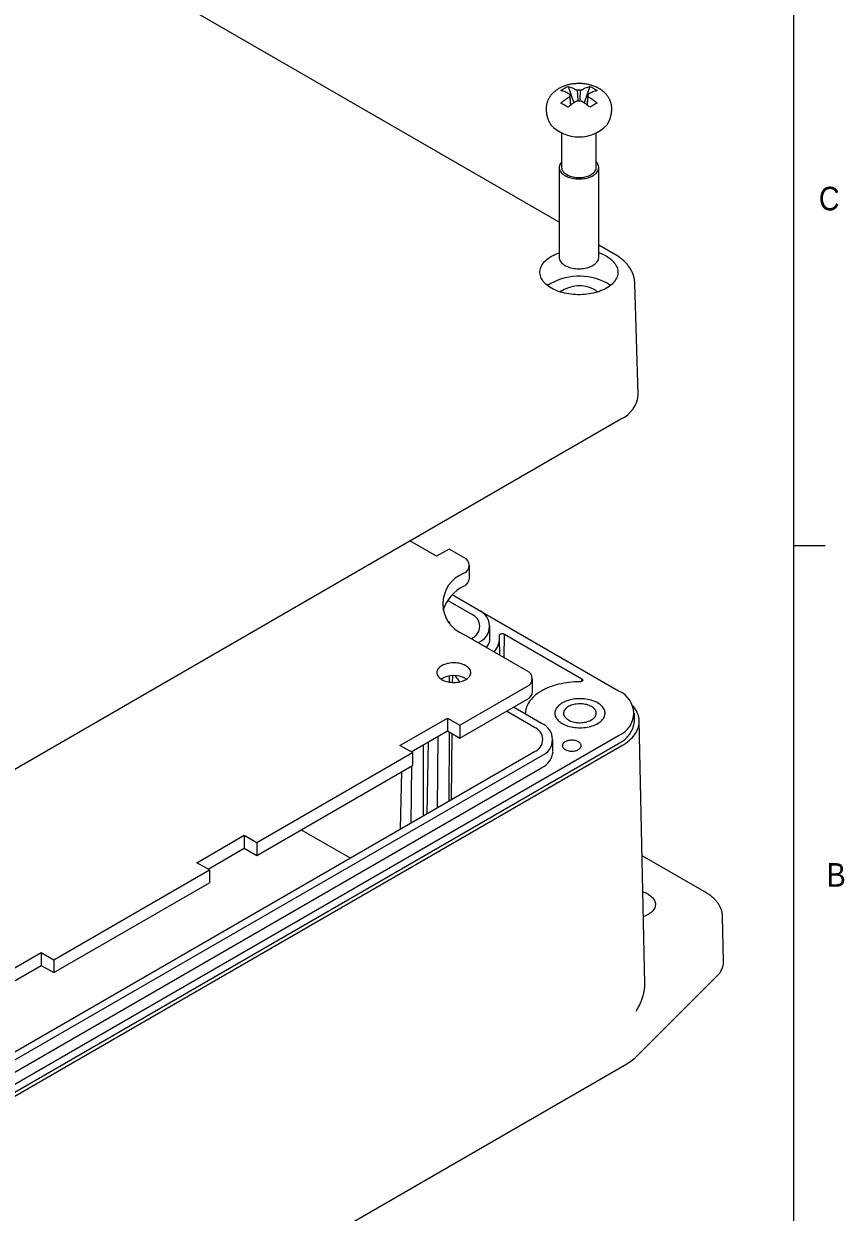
# Model space of a CAD drawing. Header units: inches. Extents: x 0.3 to 21.8, y 0.2 to 16.9.
# Drawn here: x 18.462 to 21.724, y 3.177 to 7.901 of the extents above; entities that cross this region are included whole.
import ezdxf

# ---------------------------------------------------------------- set-up
doc = ezdxf.new("R2010")
doc.units = ezdxf.units.IN
doc.header["$MEASUREMENT"] = 0
doc.linetypes.add('SLD-Solid', pattern=[0])
doc.styles.add('SLDTEXTSTYLE1', font='GOTHIC.TTF', dxfattribs={"width": 0.913})

msp = doc.modelspace()

# ---------------------------------------------------------------- linework, layer by layer
at = {"color": 7, "linetype": 'SLD-Solid', "lineweight": 0}
for p, q in [((21.5229, 0.4106), (21.5229, 16.6606)), ((21.5229, 5.8276), (21.6479, 5.8276))]:
    msp.add_line(p, q, dxfattribs=at)
at = {"color": 7, "linetype": 'SLD-Solid', "lineweight": 15}
for p, q in [((20.5904, 7.1119), (18.6453, 8.2347)), ((20.6259, 7.6516), (20.6484, 7.5862)), ((20.7124, 7.6516), (20.6898, 7.5862)), ((20.6309, 7.6208), (20.6333, 7.6194)), ((20.6333, 7.6112), (20.6309, 7.6098)), ((20.6333, 7.6112), (20.636, 7.5772)), ((20.662, 7.636), (20.6596, 7.6374)), ((20.662, 7.636), (20.665, 7.5945)), ((20.6786, 7.6374), (20.6762, 7.636)), ((20.7049, 7.6194), (20.7018, 7.5774)), ((20.7049, 7.6194), (20.7073, 7.6208)), ((20.7073, 7.6098), (20.7049, 7.6112)), ((20.6596, 7.5933), (20.662, 7.5947)), ((20.6762, 7.5947), (20.6786, 7.5933)), ((20.6002, 7.4663), (20.6002, 7.3292)), ((20.738, 7.3292), (20.738, 7.4663)), ((20.5904, 7.3292), (20.5904, 6.9724)), ((20.7478, 6.9724), (20.7478, 7.3292)), ((20.814, 6.9827), (20.7478, 7.021)), ((20.9051, 6.429), (20.8913, 6.8686)), ((17.9757, 4.679), (20.836, 6.3302)), ((20.1031, 5.7841), (19.9966, 5.8456)), ((20.1528, 5.8128), (20.1031, 5.7841)), ((20.2118, 5.7788), (20.1528, 5.8128)), ((20.2341, 5.6967), (20.2341, 5.7477)), ((20.2692, 5.5702), (20.1649, 5.6305)), ((20.2413, 5.5542), (20.1465, 5.6089)), ((20.826, 5.2487), (20.2734, 5.5677)), ((20.1556, 5.5213), (20.1513, 5.5238)), ((20.1541, 5.5204), (20.1556, 5.5213)), ((20.1556, 5.5186), (20.1556, 5.5213)), ((20.3153, 5.4578), (20.3153, 5.506)), ((20.4624, 5.3288), (20.2118, 5.4735)), ((20.2401, 5.4571), (20.2413, 5.4578)), ((20.2679, 5.4411), (20.2692, 5.4418)), ((20.3546, 5.391), (20.3539, 5.4585)), ((20.3723, 5.3808), (20.373, 5.4749)), ((20.373, 5.4749), (20.681, 5.2971)), ((20.155, 5.284), (20.1551, 5.3086)), ((20.1659, 5.3096), (20.1656, 5.283)), ((20.4847, 5.2467), (20.4847, 5.2977)), ((20.6809, 5.2874), (20.681, 5.2971)), ((20.1958, 5.1127), (20.4624, 5.2666)), ((20.1958, 5.0617), (20.4624, 5.2156)), ((20.492, 5.1041), (20.3807, 5.1684)), ((20.5198, 5.1202), (20.4085, 5.1845)), ((20.4565, 5.1612), (20.4564, 5.1568)), ((20.8893, 5.1283), (20.8893, 5.1604)), ((19.9576, 5.0327), (20.146, 5.1414)), ((20.146, 5.1414), (20.1958, 5.1127)), ((20.146, 5.1414), (20.146, 5.0904)), ((20.1958, 5.1127), (20.1958, 5.0617)), ((20.9313, 4.0852), (20.909, 5.13)), ((17.9608, 3.4181), (20.826, 5.0721)), ((20.0018, 5.0071), (20.146, 5.0904)), ((20.1064, 4.7852), (20.1093, 5.0692)), ((20.146, 5.0904), (20.1958, 5.0617)), ((20.1537, 4.8125), (20.1545, 5.0855)), ((20.1634, 5.0804), (20.1606, 4.8165)), ((20.5659, 5.0078), (20.5659, 5.056)), ((17.9608, 3.3859), (20.826, 5.04)), ((17.9747, 3.3779), (20.8399, 5.0319)), ((18.1557, 3.6591), (20.492, 5.0078)), ((20.0074, 5.0039), (19.9576, 5.0327)), ((20.0052, 5.0052), (20.0053, 5.0091)), ((20.0506, 4.753), (20.0513, 5.0357)), ((20.0654, 4.7616), (20.0711, 5.0471)), ((18.1835, 3.643), (20.5198, 4.9917)), ((19.3885, 4.6467), (20.0074, 5.0039)), ((20.0074, 5.0039), (20.0074, 4.9529)), ((18.1835, 3.5948), (20.5198, 4.9435)), ((19.3885, 4.5956), (20.0074, 4.9529)), ((19.9602, 4.7008), (19.9647, 4.9283)), ((20.0024, 4.7252), (20.0047, 4.9514)), ((19.5651, 4.6976), (19.7599, 4.5852)), ((19.1503, 4.5666), (19.3387, 4.6754)), ((19.3387, 4.6754), (19.3885, 4.6467)), ((19.3387, 4.6754), (19.3387, 4.6243)), ((19.3885, 4.6467), (19.3885, 4.5956)), ((19.1945, 4.5411), (19.3387, 4.6243)), ((19.3387, 4.6243), (19.3885, 4.5956)), ((21.1756, 4.4462), (20.9204, 4.5935)), ((18.5811, 4.1806), (19.2, 4.5379)), ((19.2, 4.5379), (19.1503, 4.5666)), ((19.2, 4.5379), (19.2, 4.4869)), ((18.5811, 4.1296), (19.2, 4.4869)), ((21.2441, 4.174), (21.2403, 4.3513)), ((18.343, 4.1005), (18.5314, 4.2093)), ((18.5314, 4.2093), (18.5811, 4.1806)), ((18.5314, 4.2093), (18.5314, 4.1583)), ((18.3872, 4.075), (18.5314, 4.1583)), ((18.5314, 4.1583), (18.5811, 4.1296)), ((18.5811, 4.1806), (18.5811, 4.1296)), ((20.9006, 3.7987), (21.2177, 4.1158)), ((17.9936, 2.1132), (20.8588, 3.7673))]:
    msp.add_line(p, q, dxfattribs=at)
at = {"color": 7, "linetype": 'SLD-Solid', "lineweight": 15, "flags": 128}
for points in [[(20.6002, 7.3512), (20.5992, 7.3502), (20.5965, 7.3468), (20.5943, 7.3433), (20.5925, 7.3398), (20.5913, 7.3361), (20.5906, 7.3325), (20.5904, 7.3287), (20.5907, 7.325), (20.5915, 7.3214), (20.5929, 7.3177), (20.5948, 7.3142), (20.5971, 7.3108), (20.6, 7.3074), (20.6033, 7.3042), (20.607, 7.3012), (20.6112, 7.2984), (20.6157, 7.2958), (20.6206, 7.2934), (20.6259, 7.2912), (20.6314, 7.2893), (20.6371, 7.2877), (20.6431, 7.2863), (20.6492, 7.2852), (20.6555, 7.2844), (20.6619, 7.2839), (20.6683, 7.2838), (20.6747, 7.2839), (20.6811, 7.2843), (20.6874, 7.285), (20.6936, 7.286), (20.6996, 7.2873), (20.7054, 7.2889), (20.711, 7.2907), (20.7163, 7.2928), (20.7213, 7.2952), (20.7259, 7.2977), (20.7302, 7.3005), (20.734, 7.3035), (20.7374, 7.3066), (20.7404, 7.3099), (20.7429, 7.3133), (20.7449, 7.3169), (20.7464, 7.3205), (20.7473, 7.3241), (20.7478, 7.3278), (20.7477, 7.3315), (20.7472, 7.3352), (20.746, 7.3389), (20.7444, 7.3425), (20.7423, 7.346), (20.7397, 7.3494), (20.738, 7.3512)], [(20.6002, 7.3292), (20.6005, 7.3257), (20.6013, 7.3223), (20.6026, 7.3189), (20.6044, 7.3156), (20.6067, 7.3124), (20.6094, 7.3093), (20.6127, 7.3064), (20.6163, 7.3036), (20.6204, 7.3011), (20.6248, 7.2987), (20.6296, 7.2966), (20.6347, 7.2948), (20.64, 7.2932), (20.6455, 7.2918), (20.6513, 7.2908), (20.6571, 7.29), (20.6631, 7.2896), (20.6691, 7.2894), (20.6751, 7.2896), (20.6811, 7.29), (20.6869, 7.2908), (20.6927, 7.2918), (20.6982, 7.2932), (20.7036, 7.2948), (20.7086, 7.2966), (20.7134, 7.2987), (20.7178, 7.3011), (20.7219, 7.3036), (20.7255, 7.3064), (20.7288, 7.3093), (20.7315, 7.3124), (20.7338, 7.3156), (20.7357, 7.3189), (20.737, 7.3223), (20.7377, 7.3257), (20.738, 7.3292), (20.738, 7.3292)], [(20.7787, 6.9765), (20.7849, 6.9727), (20.7907, 6.9687), (20.7961, 6.9645), (20.801, 6.9602), (20.8055, 6.9557), (20.8096, 6.951), (20.8132, 6.9462), (20.8162, 6.9413), (20.8188, 6.9363), (20.8209, 6.9313), (20.8225, 6.9262), (20.8235, 6.921), (20.824, 6.9158), (20.824, 6.9106), (20.8235, 6.9054), (20.8225, 6.9002), (20.8209, 6.8951), (20.8188, 6.89), (20.8162, 6.885), (20.8132, 6.8802), (20.8096, 6.8754), (20.8055, 6.8707), (20.801, 6.8662), (20.7961, 6.8619), (20.7907, 6.8577), (20.7849, 6.8537), (20.7787, 6.8499), (20.7721, 6.8463), (20.7652, 6.843), (20.758, 6.8399), (20.7505, 6.837), (20.7427, 6.8344), (20.7346, 6.8321), (20.7263, 6.83), (20.7179, 6.8283), (20.7092, 6.8268), (20.7004, 6.8256), (20.6916, 6.8247), (20.6826, 6.824), (20.6736, 6.8237), (20.6646, 6.8237), (20.6556, 6.824), (20.6466, 6.8247), (20.6378, 6.8256), (20.629, 6.8268), (20.6203, 6.8283), (20.6119, 6.83), (20.6036, 6.8321), (20.5955, 6.8344), (20.5877, 6.837), (20.5802, 6.8399), (20.573, 6.843), (20.5661, 6.8463), (20.5595, 6.8499), (20.5533, 6.8537), (20.5475, 6.8577), (20.5421, 6.8619), (20.5372, 6.8662), (20.5327, 6.8707), (20.5286, 6.8754), (20.5251, 6.8802), (20.522, 6.885), (20.5194, 6.89), (20.5173, 6.8951), (20.5157, 6.9002), (20.5147, 6.9054), (20.5142, 6.9106), (20.5142, 6.9158), (20.5147, 6.921), (20.5157, 6.9262), (20.5173, 6.9313), (20.5194, 6.9363), (20.522, 6.9413), (20.5251, 6.9462), (20.5286, 6.951), (20.5327, 6.9557), (20.5372, 6.9602), (20.5421, 6.9645), (20.5475, 6.9687), (20.5533, 6.9727), (20.5595, 6.9765), (20.5661, 6.98), (20.573, 6.9834), (20.5802, 6.9865), (20.5877, 6.9893), (20.5904, 6.9903)], [(20.5904, 6.9724), (20.5904, 6.9719), (20.5907, 6.9682), (20.5915, 6.9645), (20.5929, 6.9609), (20.5948, 6.9574), (20.5971, 6.9539), (20.6, 6.9506), (20.6033, 6.9474), (20.607, 6.9444), (20.6112, 6.9416), (20.6157, 6.939), (20.6206, 6.9366), (20.6259, 6.9344), (20.6314, 6.9325), (20.6371, 6.9308), (20.6431, 6.9295), (20.6492, 6.9284), (20.6555, 6.9276), (20.6619, 6.9271), (20.6683, 6.9269), (20.6747, 6.927), (20.6811, 6.9275), (20.6874, 6.9282), (20.6936, 6.9292), (20.6996, 6.9305), (20.7054, 6.932), (20.711, 6.9339), (20.7163, 6.936), (20.7213, 6.9383), (20.7259, 6.9409), (20.7302, 6.9437), (20.734, 6.9466), (20.7374, 6.9498), (20.7404, 6.9531), (20.7429, 6.9565), (20.7449, 6.96), (20.7464, 6.9636), (20.7473, 6.9673), (20.7478, 6.971), (20.7478, 6.9724)], [(20.3529, 5.4694), (20.3529, 5.4709), (20.3535, 5.4724), (20.3547, 5.4737), (20.3563, 5.4749), (20.3584, 5.4758), (20.3608, 5.4765), (20.3633, 5.4768), (20.366, 5.4768), (20.3685, 5.4765), (20.3709, 5.4758), (20.373, 5.4749)], [(20.1239, 5.2943), (20.1283, 5.2919), (20.133, 5.2898), (20.138, 5.288), (20.1434, 5.2864), (20.1489, 5.2851), (20.1546, 5.2841), (20.1604, 5.2834), (20.1664, 5.283), (20.1723, 5.2829), (20.1783, 5.283), (20.1842, 5.2835), (20.19, 5.2843), (20.1957, 5.2854), (20.2012, 5.2868), (20.2064, 5.2884), (20.2114, 5.2903), (20.216, 5.2925), (20.2204, 5.2949), (20.2243, 5.2975), (20.2278, 5.3003), (20.2309, 5.3032), (20.2335, 5.3063), (20.2356, 5.3095), (20.2373, 5.3128), (20.2384, 5.3162), (20.239, 5.3197), (20.239, 5.3231), (20.2386, 5.3265), (20.2376, 5.3299), (20.2361, 5.3333), (20.2341, 5.3365), (20.2316, 5.3397), (20.2286, 5.3427), (20.2252, 5.3455), (20.2214, 5.3481), (20.2172, 5.3506), (20.2126, 5.3528), (20.2077, 5.3547), (20.2025, 5.3565), (20.1971, 5.3579), (20.1914, 5.3591), (20.1857, 5.3599), (20.1798, 5.3605), (20.1738, 5.3608), (20.1678, 5.3607), (20.1619, 5.3604), (20.156, 5.3597), (20.1503, 5.3588), (20.1447, 5.3576), (20.1394, 5.3561), (20.1342, 5.3543), (20.1294, 5.3522), (20.1249, 5.35), (20.1208, 5.3475), (20.1171, 5.3448), (20.1138, 5.3419), (20.1109, 5.3389), (20.1085, 5.3357), (20.1066, 5.3325), (20.1053, 5.3291), (20.1044, 5.3257), (20.1041, 5.3222), (20.1043, 5.3188), (20.105, 5.3154), (20.1063, 5.312), (20.108, 5.3087), (20.1103, 5.3055), (20.113, 5.3025), (20.1162, 5.2995), (20.1198, 5.2968), (20.1239, 5.2943)], [(20.681, 5.2971), (20.6825, 5.2959), (20.6837, 5.2946), (20.6843, 5.2932), (20.6844, 5.2918), (20.6839, 5.2903), (20.683, 5.289), (20.6815, 5.2878), (20.6797, 5.2868), (20.6775, 5.2861), (20.6751, 5.2856), (20.6726, 5.2854)], [(20.6726, 5.2854), (20.6618, 5.2853), (20.651, 5.2848), (20.6403, 5.284), (20.6297, 5.2829), (20.6191, 5.2815), (20.6087, 5.2798), (20.5985, 5.2778), (20.5884, 5.2755), (20.5785, 5.2729), (20.5689, 5.2701), (20.5596, 5.2669), (20.5505, 5.2635), (20.5417, 5.2599), (20.5333, 5.2559), (20.5252, 5.2518), (20.5175, 5.2474), (20.5102, 5.2428), (20.5032, 5.238), (20.4967, 5.233), (20.4907, 5.2279), (20.4851, 5.2225), (20.4799, 5.217), (20.4753, 5.2114), (20.4711, 5.2056), (20.4675, 5.1998), (20.4643, 5.1938), (20.4617, 5.1877), (20.4596, 5.1816), (20.458, 5.1754), (20.457, 5.1692), (20.4565, 5.163), (20.4566, 5.1567)], [(20.6023, 5.1196), (20.6076, 5.1168), (20.6132, 5.1142), (20.6191, 5.1118), (20.6254, 5.1097), (20.6318, 5.1078), (20.6385, 5.1062), (20.6454, 5.1049), (20.6524, 5.1039), (20.6595, 5.1032), (20.6667, 5.1028), (20.6739, 5.1027), (20.6811, 5.1029), (20.6883, 5.1034), (20.6954, 5.1042), (20.7023, 5.1052), (20.7092, 5.1066), (20.7158, 5.1083), (20.7222, 5.1102), (20.7284, 5.1124), (20.7342, 5.1148), (20.7398, 5.1175), (20.745, 5.1204), (20.7498, 5.1235), (20.7542, 5.1267), (20.7582, 5.1302), (20.7618, 5.1338), (20.7649, 5.1376), (20.7675, 5.1415), (20.7696, 5.1455), (20.7712, 5.1495), (20.7723, 5.1537), (20.7729, 5.1578), (20.773, 5.162), (20.7725, 5.1662), (20.7715, 5.1703), (20.77, 5.1744), (20.768, 5.1784), (20.7656, 5.1823), (20.7626, 5.1861), (20.7591, 5.1897), (20.7553, 5.1933), (20.7509, 5.1966), (20.7462, 5.1997), (20.7411, 5.2027), (20.7356, 5.2054), (20.7299, 5.2079), (20.7238, 5.2102), (20.7174, 5.2121), (20.7108, 5.2139), (20.7041, 5.2153), (20.6971, 5.2165), (20.6901, 5.2173), (20.6829, 5.2179), (20.6757, 5.2181), (20.6685, 5.2181), (20.6613, 5.2178), (20.6541, 5.2171), (20.6471, 5.2162), (20.6402, 5.215), (20.6335, 5.2135), (20.627, 5.2117), (20.6207, 5.2096), (20.6147, 5.2073), (20.6089, 5.2048), (20.6036, 5.202), (20.5986, 5.199), (20.5939, 5.1958), (20.5897, 5.1924), (20.5859, 5.1888), (20.5826, 5.1851), (20.5798, 5.1813), (20.5774, 5.1774), (20.5755, 5.1733), (20.5742, 5.1693), (20.5733, 5.1651), (20.573, 5.1609), (20.5732, 5.1568), (20.5739, 5.1526), (20.5751, 5.1485), (20.5769, 5.1445), (20.5791, 5.1405), (20.5819, 5.1367), (20.5851, 5.1329), (20.5887, 5.1293), (20.5928, 5.1259), (20.5974, 5.1227), (20.6023, 5.1196)], [(20.6023, 5.1196), (20.6076, 5.1168), (20.6132, 5.1142), (20.6191, 5.1118), (20.6254, 5.1097), (20.6318, 5.1078), (20.6385, 5.1062), (20.6454, 5.1049), (20.6524, 5.1039), (20.6595, 5.1032), (20.6667, 5.1028), (20.6739, 5.1027), (20.6811, 5.1029), (20.6883, 5.1034), (20.6954, 5.1042), (20.7023, 5.1052), (20.7092, 5.1066), (20.7158, 5.1083), (20.7222, 5.1102), (20.7284, 5.1124), (20.7342, 5.1148), (20.7398, 5.1175), (20.745, 5.1204), (20.7498, 5.1235), (20.7542, 5.1267), (20.7582, 5.1302), (20.7618, 5.1338), (20.7649, 5.1376), (20.7675, 5.1415), (20.7696, 5.1455), (20.7712, 5.1495), (20.7723, 5.1537), (20.7729, 5.1578), (20.773, 5.162), (20.7725, 5.1662), (20.7715, 5.1703), (20.77, 5.1744), (20.768, 5.1784), (20.7656, 5.1823), (20.7626, 5.1861), (20.7591, 5.1897), (20.7553, 5.1933), (20.7509, 5.1966), (20.7462, 5.1997), (20.7411, 5.2027), (20.7356, 5.2054), (20.7299, 5.2079), (20.7238, 5.2102), (20.7174, 5.2121), (20.7108, 5.2139), (20.7041, 5.2153), (20.6971, 5.2165), (20.6901, 5.2173), (20.6829, 5.2179), (20.6757, 5.2181), (20.6685, 5.2181), (20.6613, 5.2178), (20.6541, 5.2171), (20.6471, 5.2162), (20.6402, 5.215), (20.6335, 5.2135), (20.627, 5.2117), (20.6207, 5.2096), (20.6147, 5.2073), (20.6089, 5.2048), (20.6036, 5.202), (20.5986, 5.199), (20.5939, 5.1958), (20.5897, 5.1924), (20.5859, 5.1888), (20.5826, 5.1851), (20.5798, 5.1813), (20.5774, 5.1774), (20.5755, 5.1733), (20.5742, 5.1693), (20.5733, 5.1651), (20.573, 5.1609), (20.5732, 5.1568), (20.5739, 5.1526), (20.5751, 5.1485), (20.5769, 5.1445), (20.5791, 5.1405), (20.5819, 5.1367), (20.5851, 5.1329), (20.5887, 5.1293), (20.5928, 5.1259), (20.5974, 5.1227), (20.6023, 5.1196)], [(20.6271, 5.1339), (20.6314, 5.1316), (20.636, 5.1296), (20.6409, 5.1278), (20.6461, 5.1263), (20.6515, 5.125), (20.6571, 5.1241), (20.6628, 5.1234), (20.6686, 5.123), (20.6744, 5.1229), (20.6803, 5.1232), (20.686, 5.1237), (20.6917, 5.1245), (20.6972, 5.1256), (20.7025, 5.127), (20.7076, 5.1287), (20.7123, 5.1306), (20.7168, 5.1327), (20.7209, 5.1351), (20.7247, 5.1377), (20.728, 5.1405), (20.7309, 5.1434), (20.7333, 5.1465), (20.7352, 5.1496), (20.7366, 5.1529), (20.7375, 5.1562), (20.7379, 5.1596), (20.7378, 5.163), (20.7372, 5.1663), (20.736, 5.1696), (20.7343, 5.1728), (20.7321, 5.1759), (20.7295, 5.1789), (20.7264, 5.1818), (20.7229, 5.1845), (20.7189, 5.1869), (20.7146, 5.1892), (20.71, 5.1913), (20.7051, 5.193), (20.6999, 5.1946), (20.6944, 5.1958), (20.6889, 5.1968), (20.6832, 5.1975), (20.6774, 5.1978), (20.6715, 5.1979), (20.6657, 5.1977), (20.66, 5.1972), (20.6543, 5.1963), (20.6488, 5.1952), (20.6435, 5.1938), (20.6384, 5.1922), (20.6336, 5.1903), (20.6292, 5.1881), (20.625, 5.1857), (20.6213, 5.1831), (20.618, 5.1804), (20.6151, 5.1775), (20.6127, 5.1744), (20.6108, 5.1712), (20.6094, 5.168), (20.6084, 5.1646), (20.608, 5.1613), (20.6082, 5.1579), (20.6088, 5.1546), (20.61, 5.1513), (20.6117, 5.148), (20.6138, 5.1449), (20.6165, 5.1419), (20.6196, 5.1391), (20.6231, 5.1364), (20.6271, 5.1339)], [(20.8399, 5.0319), (20.8476, 5.0366), (20.855, 5.0415), (20.8619, 5.0466), (20.8684, 5.0519), (20.8745, 5.0574), (20.8801, 5.063), (20.8853, 5.0688), (20.8899, 5.0747), (20.8941, 5.0807), (20.8978, 5.0868), (20.901, 5.093), (20.9036, 5.0993), (20.9057, 5.1057), (20.9073, 5.1121), (20.9084, 5.1186), (20.9089, 5.125), (20.9089, 5.1315), (20.9084, 5.138), (20.9073, 5.1445), (20.9057, 5.1509), (20.9036, 5.1572), (20.901, 5.1635), (20.8978, 5.1698), (20.8941, 5.1759), (20.8899, 5.1819), (20.8853, 5.1878), (20.8829, 5.1905)], [(20.614, 5.0163), (20.6173, 5.0146), (20.621, 5.0132), (20.6249, 5.0119), (20.6291, 5.011), (20.6334, 5.0104), (20.6378, 5.01), (20.6422, 5.01), (20.6466, 5.0103), (20.651, 5.0108), (20.6551, 5.0117), (20.6591, 5.0128), (20.6628, 5.0142), (20.6663, 5.0159), (20.6693, 5.0177), (20.6719, 5.0198), (20.6741, 5.022), (20.6759, 5.0244), (20.6771, 5.0269), (20.6778, 5.0294), (20.678, 5.0319), (20.6777, 5.0345), (20.6769, 5.037), (20.6755, 5.0395), (20.6736, 5.0418), (20.6713, 5.044), (20.6686, 5.046), (20.6654, 5.0478), (20.6619, 5.0494), (20.6582, 5.0507), (20.6541, 5.0518), (20.6499, 5.0526), (20.6455, 5.0531), (20.6411, 5.0533), (20.6367, 5.0532), (20.6323, 5.0527), (20.628, 5.052), (20.6239, 5.051), (20.6201, 5.0498), (20.6165, 5.0482), (20.6132, 5.0465), (20.6104, 5.0445), (20.608, 5.0424), (20.606, 5.0401), (20.6045, 5.0376), (20.6035, 5.0351), (20.6031, 5.0326), (20.6031, 5.03), (20.6037, 5.0275), (20.6048, 5.025), (20.6064, 5.0226), (20.6085, 5.0203), (20.6111, 5.0182), (20.614, 5.0163)], [(20.9442, 4.441), (20.9491, 4.438), (20.9536, 4.4347), (20.9577, 4.4313), (20.9613, 4.4277), (20.9645, 4.424), (20.9672, 4.4202), (20.9694, 4.4162), (20.9711, 4.4122), (20.9722, 4.4081), (20.9729, 4.4039), (20.973, 4.3998), (20.9726, 4.3957), (20.9717, 4.3915), (20.9703, 4.3875), (20.9683, 4.3835), (20.9659, 4.3796), (20.963, 4.3758), (20.9596, 4.3721), (20.9557, 4.3686), (20.9514, 4.3653), (20.9467, 4.3622), (20.9416, 4.3592), (20.9362, 4.3565), (20.9304, 4.354), (20.9256, 4.3522)]]:
    msp.add_lwpolyline(points, dxfattribs=at)
at = {"color": 7, "linetype": 'SLD-Solid', "lineweight": 15}
for centre, radius, start, end in [((20.6451, 7.6153), 0.0124, 160.7635, 199.2365), ((20.6691, 7.5737), 0.0627, 83.5081, 96.4919), ((20.6931, 7.6153), 0.0124, 340.7635, 19.2365), ((20.6691, 7.657), 0.0627, 263.5081, 276.4919), ((20.6691, 7.6063), 0.1553, 224.4203, 315.597), ((20.6923, 6.8247), 0.1746, 60.3489, 71.4596), ((20.6701, 6.667), 0.2305, 61.8952, 123.0867), ((20.67, 6.7292), 0.1296, 61.564, 125.5118), ((20.7145, 6.7583), 0.1291, 52.0612, 60.1853), ((20.697, 6.7822), 0.0702, 48.4537, 60.3583), ((20.7885, 6.4369), 0.1168, 293.978, 356.0977), ((20.1998, 5.7477), 0.0333, 291.037, 68.963), ((20.2582, 5.5951), 0.1301, 110.8986, 249.1014), ((20.1961, 5.7004), 0.0381, 294.1837, 354.4961), ((20.2875, 5.5148), 0.1688, 116.6521, 161.0554), ((20.2229, 5.506), 0.0516, 290.9875, 69.0125), ((20.2446, 5.506), 0.0688, 290.954, 69.046), ((20.255, 5.459), 0.0602, 321.3141, 358.8354), ((20.2777, 5.4588), 0.0759, 314.5498, 8.0267), ((20.1716, 5.2093), 0.1008, 59.6087, 120.3913), ((20.2874, 5.3692), 0.1247, 208.5563, 222.2811), ((20.4504, 5.2977), 0.0333, 291.037, 68.963), ((20.4468, 5.2503), 0.0381, 294.1837, 354.4961), ((20.7924, 5.1604), 0.0944, 290.7834, 69.2166), ((20.4735, 5.056), 0.0516, 290.9875, 69.0125), ((20.4952, 5.056), 0.0688, 290.954, 69.046), ((20.7811, 5.1391), 0.1088, 294.3747, 354.3052), ((20.4875, 5.0154), 0.0788, 294.2365, 354.4433), ((20.8889, 4.3437), 0.112, 60.3905, 71.9934), ((21.1647, 4.1748), 0.0793, 311.8895, 359.3966), ((20.7599, 3.9423), 0.201, 299.4867, 314.4242)]:
    msp.add_arc(centre, radius, start, end, dxfattribs=at)
for points, knots in [([(20.7492, 7.643), (20.7478, 7.6438), (20.7443, 7.6457), (20.7385, 7.6486), (20.7315, 7.6516), (20.7244, 7.6542), (20.7171, 7.6565), (20.7096, 7.6585), (20.7019, 7.6601), (20.6942, 7.6613), (20.6865, 7.6622), (20.6787, 7.6628), (20.6708, 7.6631), (20.663, 7.663), (20.6551, 7.6625), (20.6473, 7.6618), (20.6395, 7.6607), (20.6318, 7.6592), (20.6242, 7.6574), (20.6167, 7.6552), (20.6094, 7.6526), (20.6021, 7.6497), (20.5951, 7.6464), (20.5884, 7.6427), (20.5819, 7.6387), (20.5758, 7.6343), (20.5701, 7.6296), (20.5648, 7.6246), (20.56, 7.6193), (20.5557, 7.6138), (20.5518, 7.6081), (20.5484, 7.6023), (20.5456, 7.5963), (20.5432, 7.5902), (20.5413, 7.5841), (20.5399, 7.5778), (20.539, 7.5716), (20.5386, 7.5665), (20.5386, 7.5636), (20.5386, 7.5627)], [0, 0, 0, 0, 0.0177015, 0.0459895, 0.0743541, 0.1028442, 0.1313443, 0.1597965, 0.1881693, 0.2164539, 0.2446589, 0.2728053, 0.3009222, 0.3290442, 0.3572051, 0.3854345, 0.4137709, 0.4422502, 0.4709035, 0.4997527, 0.5288049, 0.5580457, 0.5874319, 0.6168622, 0.6462073, 0.6753319, 0.7041054, 0.7324245, 0.7602247, 0.7874826, 0.8142078, 0.8404323, 0.8662012, 0.8915651, 0.9165764, 0.9412867, 0.9657462, 0.9900038, 1, 1, 1, 1]), ([(20.5972, 7.635), (20.5995, 7.6366), (20.6041, 7.6397), (20.6113, 7.644), (20.6185, 7.648), (20.6234, 7.6504), (20.6259, 7.6516)], [0, 0, 0, 0, 0.249249, 0.498802, 0.749251, 1, 1, 1, 1]), ([(20.6259, 7.6516), (20.6286, 7.6508), (20.634, 7.6494), (20.6424, 7.6461), (20.6509, 7.6422), (20.6567, 7.639), (20.6596, 7.6374)], [0, 0, 0, 0, 0.246787, 0.494897, 0.746863, 1, 1, 1, 1]), ([(20.6786, 7.6374), (20.6814, 7.6389), (20.6871, 7.6421), (20.6955, 7.646), (20.704, 7.6493), (20.7096, 7.6508), (20.7124, 7.6516)], [0, 0, 0, 0, 0.247097, 0.495217, 0.746918, 1, 1, 1, 1]), ([(20.7124, 7.6516), (20.7148, 7.6504), (20.7197, 7.648), (20.7269, 7.644), (20.734, 7.6397), (20.7387, 7.6366), (20.741, 7.635)], [0, 0, 0, 0, 0.2492495, 0.4988019, 0.7492507, 1, 1, 1, 1]), ([(20.6309, 7.6208), (20.6281, 7.6224), (20.6225, 7.6255), (20.614, 7.6295), (20.6055, 7.6328), (20.6, 7.6343), (20.5972, 7.635)], [0, 0, 0, 0, 0.247097, 0.495217, 0.746918, 1, 1, 1, 1]), ([(20.5972, 7.5851), (20.5999, 7.5875), (20.6053, 7.5923), (20.6137, 7.5987), (20.6223, 7.6047), (20.628, 7.6081), (20.6309, 7.6098)], [0, 0, 0, 0, 0.246787, 0.494897, 0.746863, 1, 1, 1, 1]), ([(20.6364, 7.5774), (20.6361, 7.5811), (20.635, 7.5952), (20.6341, 7.6091), (20.6333, 7.6194)], [0, 0, 0, 0, 0.264703, 1, 1, 1, 1]), ([(20.6732, 7.5945), (20.6735, 7.598), (20.6745, 7.6119), (20.6755, 7.6257), (20.6762, 7.636)], [0, 0, 0, 0, 0.25581, 1, 1, 1, 1]), ([(20.7022, 7.5771), (20.7024, 7.5791), (20.7033, 7.5904), (20.7042, 7.6018), (20.7049, 7.6112)], [0, 0, 0, 0, 0.169556, 1, 1, 1, 1]), ([(20.741, 7.635), (20.7383, 7.6343), (20.7329, 7.6328), (20.7245, 7.6296), (20.7159, 7.6256), (20.7102, 7.6224), (20.7073, 7.6208)], [0, 0, 0, 0, 0.2467872, 0.4948973, 0.746863, 1, 1, 1, 1]), ([(20.7073, 7.6098), (20.7101, 7.6081), (20.7158, 7.6048), (20.7242, 7.5989), (20.7327, 7.5925), (20.7382, 7.5876), (20.741, 7.5851)], [0, 0, 0, 0, 0.247097, 0.495217, 0.746918, 1, 1, 1, 1]), ([(20.7996, 7.5627), (20.7996, 7.563), (20.7997, 7.5653), (20.7994, 7.5697), (20.7987, 7.5758), (20.7974, 7.5819), (20.7958, 7.5878), (20.7937, 7.5937), (20.7913, 7.5994), (20.7884, 7.6049), (20.785, 7.6102), (20.7813, 7.6154), (20.7773, 7.6204), (20.7728, 7.6252), (20.7679, 7.6297), (20.7626, 7.6341), (20.757, 7.6382), (20.7524, 7.6411), (20.7498, 7.6427), (20.7492, 7.643)], [0, 0, 0, 0, 0.0076282, 0.0699245, 0.1319888, 0.1939339, 0.2558911, 0.3179965, 0.3803927, 0.4432289, 0.5066601, 0.570845, 0.6359402, 0.7020913, 0.7694192, 0.8380027, 0.9078579, 0.9789218, 1, 1, 1, 1]), ([(20.5386, 7.5627), (20.5386, 7.5614), (20.5386, 7.5577), (20.5391, 7.5516), (20.54, 7.5443), (20.5413, 7.5371), (20.5432, 7.53), (20.5454, 7.5231), (20.548, 7.5164), (20.5511, 7.5099), (20.5544, 7.5036), (20.557, 7.4996), (20.5583, 7.4976)], [0, 0, 0, 0, 0.05473, 0.161601, 0.267971, 0.373879, 0.479363, 0.584463, 0.689224, 0.793693, 0.897923, 1, 1, 1, 1]), ([(20.6259, 7.5685), (20.6234, 7.57), (20.6185, 7.573), (20.6113, 7.5772), (20.6042, 7.5813), (20.5995, 7.5838), (20.5972, 7.5851)], [0, 0, 0, 0, 0.249249, 0.498802, 0.749251, 1, 1, 1, 1]), ([(20.6596, 7.5933), (20.6568, 7.5916), (20.6511, 7.5882), (20.6427, 7.5824), (20.6342, 7.5759), (20.6286, 7.571), (20.6259, 7.5685)], [0, 0, 0, 0, 0.247097, 0.495217, 0.746918, 1, 1, 1, 1]), ([(20.7124, 7.5685), (20.7096, 7.5709), (20.7042, 7.5757), (20.6958, 7.5822), (20.6873, 7.5881), (20.6815, 7.5916), (20.6786, 7.5933)], [0, 0, 0, 0, 0.246787, 0.494897, 0.746863, 1, 1, 1, 1]), ([(20.741, 7.5851), (20.7387, 7.5838), (20.7341, 7.5813), (20.727, 7.5773), (20.7197, 7.573), (20.7148, 7.57), (20.7124, 7.5685)], [0, 0, 0, 0, 0.249249, 0.498802, 0.749251, 1, 1, 1, 1]), ([(20.78, 7.4977), (20.7808, 7.499), (20.7832, 7.5025), (20.7864, 7.5084), (20.7898, 7.5154), (20.7926, 7.5225), (20.795, 7.5298), (20.7969, 7.5371), (20.7983, 7.5446), (20.7992, 7.552), (20.7996, 7.5581), (20.7996, 7.5616), (20.7996, 7.5627)], [0, 0, 0, 0, 0.069135, 0.182194, 0.294423, 0.405862, 0.51655, 0.626525, 0.735825, 0.844489, 0.952553, 1, 1, 1, 1]), ([(20.8913, 6.8686), (20.8912, 6.871), (20.8909, 6.8758), (20.89, 6.883), (20.8886, 6.8902), (20.8868, 6.8972), (20.8845, 6.9042), (20.8818, 6.9111), (20.8786, 6.9179), (20.875, 6.9245), (20.871, 6.931), (20.8665, 6.9374), (20.8616, 6.9436), (20.8563, 6.9497), (20.8505, 6.9556), (20.8443, 6.9613), (20.8377, 6.9668), (20.8307, 6.9721), (20.8234, 6.977), (20.8178, 6.9805), (20.8147, 6.9824), (20.814, 6.9827)], [0, 0, 0, 0, 0.05116, 0.102471, 0.153847, 0.205393, 0.257216, 0.309418, 0.362099, 0.415353, 0.469266, 0.523907, 0.579332, 0.63557, 0.692623, 0.750462, 0.809028, 0.868232, 0.927966, 0.985686, 1, 1, 1, 1]), ([(21.2402, 4.3514), (21.2402, 4.3529), (21.2401, 4.3566), (21.2394, 4.3625), (21.2383, 4.3689), (21.2366, 4.3752), (21.2346, 4.3815), (21.2321, 4.3877), (21.2291, 4.3937), (21.2257, 4.3997), (21.2218, 4.4055), (21.2176, 4.4112), (21.2128, 4.4168), (21.2077, 4.4222), (21.2021, 4.4274), (21.1961, 4.4324), (21.1897, 4.4372), (21.1829, 4.4419), (21.1781, 4.4448), (21.1756, 4.4462)], [0, 0, 0, 0, 0.0400381, 0.0959857, 0.151989, 0.2081959, 0.2647498, 0.3217864, 0.3794296, 0.4377866, 0.4969417, 0.5569501, 0.6178317, 0.6795675, 0.7420995, 0.8053347, 0.8691544, 0.9334263, 1, 1, 1, 1]), ([(20.8973, 3.9771), (20.8974, 3.9773), (20.899, 3.98), (20.9037, 3.9882), (20.9107, 4.0018), (20.9178, 4.0184), (20.9226, 4.0324), (20.9257, 4.0435), (20.9278, 4.0523), (20.9295, 4.0615), (20.9308, 4.0709), (20.9314, 4.0789), (20.9313, 4.0834), (20.9312, 4.0852)], [0, 0, 0, 0, 0.00442, 0.074298, 0.219516, 0.365502, 0.514134, 0.589022, 0.663907, 0.754911, 0.846316, 0.939273, 1, 1, 1, 1])]:
    msp.add_open_spline(points, degree=3, knots=knots, dxfattribs=at)

# ---------------------------------------------------------------- texts
at = {"color": 7, "linetype": 'Continuous', "lineweight": 0, "char_height": 0.0937, "attachment_point": 1, "style": 'SLDTEXTSTYLE1'}
for s, insert in [('C', (21.6227, 7.2526)), ('B', (21.6534, 4.5647))]:
    msp.add_mtext(s, dxfattribs=dict(at, insert=insert))

doc.saveas('drawing.dxf')
